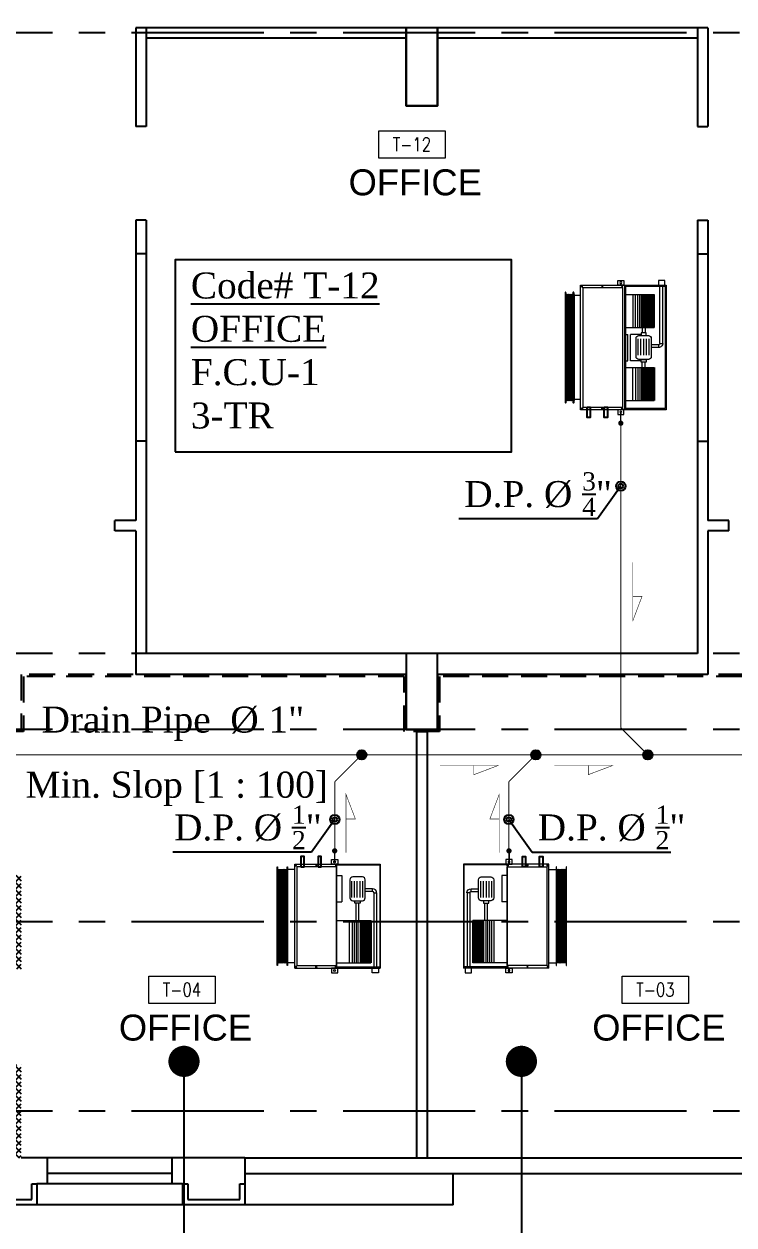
# Model space of a CAD drawing. Extents: x -711 to 2784, y 81 to 852.
# Drawn here: x -677.7 to -670.88, y 208.92 to 220.47 of the extents above; entities that cross this region are included whole.
import ezdxf
from ezdxf.enums import TextEntityAlignment as Align

# ---------------------------------------------------------------- set-up
doc = ezdxf.new("R2010")
doc.units = 0
doc.header["$MEASUREMENT"] = 0
for name, pattern in [('CENTERX2', [101.6, 63.5, -12.7, 12.7, -12.7]), ('DASHDOT', [1, 0.5, -0.25, 0, -0.25]), ('HIDDEN', [0.375, 0.25, -0.125]), ('HIDDEN-Z', [3, 2, -1])]:
    doc.linetypes.add(name, pattern=pattern)
for name, color, linetype in [('01_AC-EQUIP', 206, 'Continuous'), ('AXIS', 1, 'CENTERX2'), ('CH.W.PIPING TEXT', 4, 'Continuous'), ('COL', 2, 'Continuous'), ('COLHATCH', 5, 'Continuous'), ('DRAIN PIPE', 4, 'Continuous'), ('elev', 2, 'Continuous'), ('ELEV1', 7, 'Continuous'), ('FASEL', 253, 'Continuous'), ('M-CH-WP-R', 40, 'HIDDEN-Z'), ('M-CH-WP-S', 142, 'Continuous'), ('M-EQBMNT', 21, 'Continuous'), ('METAL-EDGE', 253, 'Continuous'), ('WALL', 4, 'Continuous'), ('WIN', 5, 'Continuous'), ('ZONE TEXT', 73, 'Continuous')]:
    doc.layers.add(name, color=color, linetype=linetype)
doc.layers.add('A-SYMB-RMNU', color=4, linetype='Continuous', lineweight=9)
doc.styles.add('AC', font='romans.shx', dxfattribs={"height": 0.2})
doc.styles.add('ARABY', font='sosa.shx')
doc.styles.add('ROMANS-TITLE', font='ROMANS.shx', dxfattribs={"width": 0.8})
doc.dimstyles.new('IHAB', dxfattribs={"dimscale": 0, "dimtxt": 0.15, "dimasz": 0.09, "dimexe": 0.18, "dimexo": 0.0625, "dimgap": 0, "dimtad": 0, "dimtih": 1, "dimtoh": 1, "dimzin": 0, "dimdsep": 46, "dimtxsty": 'ARABY', "dimcen": 0.03, "dimse1": 1, "dimse2": 1, "dimclrd": 36, "dimclrt": 42, "dimadec": 0, "dimazin": 0, "dimtfac": 1, "dimtmove": 1, "dimatfit": 3, "dimldrblk": 'ORIGIN', "dimfxl": 1, "dimtolj": 1, "dimtzin": 0, "dimarcsym": 0})

# ---------------------------------------------------------------- blocks, each defined once
blk = doc.blocks.new('A$C069E27EC')
at = {"layer": '01_AC-EQUIP', "color": 2, "linetype": 'Continuous'}
for p, q in [((0, 0), (0, -130)), ((1, 0.3), (0.5, -1.3)), ((1, 0.3), (1.5, -1.3)), ((2, 0.3), (1.5, -1.3)), ((2, 0.3), (2.5, -1.3)), ((3, 0.3), (2.5, -1.3)), ((3, 0.3), (3.6, -1.3)), ((4.1, 0.3), (3.6, -1.3)), ((4.1, 0.3), (4.6, -1.3)), ((5.1, 0.3), (4.6, -1.3)), ((5.1, 0.3), (5.6, -1.3)), ((6.1, 0.3), (5.6, -1.3)), ((6.1, 0.3), (6.6, -1.3)), ((7.1, 0.3), (6.6, -1.3)), ((7.1, 0.3), (7.6, -1.3)), ((8.1, 0.3), (7.6, -1.3)), ((8.1, 0.3), (8.6, -1.3)), ((9.2, 0.3), (8.6, -1.3)), ((9.2, 0.3), (9.7, -1.3)), ((1.5, -128.7), (1.5, -1.3)), ((2.5, -128.7), (2.5, -1.3)), ((3.6, -128.7), (3.6, -1.3)), ((4.6, -128.7), (4.6, -1.3)), ((5.6, -128.7), (5.6, -1.3)), ((6.6, -128.7), (6.6, -1.3)), ((7.6, -128.7), (7.6, -1.3)), ((8.6, -128.7), (8.6, -1.3)), ((1, -130.3), (0.5, -128.7)), ((1, -130.3), (1.5, -128.7)), ((2, -130.3), (1.5, -128.7)), ((2, -130.3), (2.5, -128.7)), ((3, -130.3), (2.5, -128.7)), ((3, -130.3), (3.6, -128.7)), ((4.1, -130.3), (3.6, -128.7)), ((4.1, -130.3), (4.6, -128.7)), ((5.1, -130.3), (4.6, -128.7)), ((5.1, -130.3), (5.6, -128.7)), ((6.1, -130.3), (5.6, -128.7)), ((6.1, -130.3), (6.6, -128.7)), ((7.1, -130.3), (6.6, -128.7)), ((7.1, -130.3), (7.6, -128.7)), ((8.1, -130.3), (7.6, -128.7)), ((8.1, -130.3), (8.6, -128.7)), ((9.2, -130.3), (8.6, -128.7)), ((9.2, -130.3), (9.7, -128.7))]:
    blk.add_line(p, q, dxfattribs=at)
for points in [[(0, 2.5), (0.5, 2.5), (0.5, -132.5), (0, -132.5)], [(9.7, 2.5), (10.2, 2.5), (10.2, -132.5), (9.7, -132.5)]]:
    blk.add_lwpolyline(points, close=True, dxfattribs=at)
blk = doc.blocks.new('A$C7CD32F90')
at = {"layer": '01_AC-EQUIP', "color": 1, "lineweight": 20}
for p, q in [((0.599, -0.074), (0.599, -0.145)), ((0.626, -0.074), (0.599, -0.074)), ((0.626, -0.074), (0.626, -0.145)), ((0.639, -0.035), (1.2, -0.035)), ((0.639, -0.061), (0.639, -0.035)), ((0.639, -0.061), (1.2, -0.061)), ((0.089, -0.4), (0.089, -0.116)), ((0.408, -0.116), (0.089, -0.116)), ((0.408, -0.117), (0.089, -0.117)), ((0.408, -0.119), (0.089, -0.119)), ((0.408, -0.122), (0.089, -0.122)), ((0.408, -0.125), (0.089, -0.125)), ((0.408, -0.128), (0.089, -0.128)), ((0.408, -0.132), (0.089, -0.132)), ((0.408, -0.136), (0.089, -0.136)), ((0.408, -0.141), (0.089, -0.141)), ((0.408, -0.148), (0.089, -0.148)), ((0.408, -0.155), (0.089, -0.155)), ((0.408, -0.164), (0.089, -0.164)), ((0.408, -0.173), (0.089, -0.173)), ((0.408, -0.183), (0.089, -0.183)), ((0.408, -0.193), (0.089, -0.193)), ((0.408, -0.201), (0.089, -0.201)), ((0.408, -0.209), (0.089, -0.209)), ((0.408, -0.219), (0.089, -0.219)), ((0.408, -0.229), (0.089, -0.229)), ((0.408, -0.4), (0.408, -0.116)), ((0.408, -0.204), (0.46, -0.204)), ((0.683, -0.168), (0.526, -0.168)), ((0.683, -0.194), (0.526, -0.194)), ((0.683, -0.221), (0.526, -0.221)), ((0.791, -0.204), (0.739, -0.204)), ((0.791, -0.4), (0.791, -0.116)), ((0.791, -0.116), (1.11, -0.116)), ((0.791, -0.117), (1.11, -0.117)), ((0.791, -0.119), (1.11, -0.119)), ((0.791, -0.122), (1.11, -0.122)), ((0.791, -0.125), (1.11, -0.125)), ((0.791, -0.128), (1.11, -0.128)), ((0.791, -0.132), (1.11, -0.132)), ((0.791, -0.136), (1.11, -0.136)), ((0.791, -0.141), (1.11, -0.141)), ((0.791, -0.148), (1.11, -0.148)), ((0.791, -0.155), (1.11, -0.155)), ((0.791, -0.164), (1.11, -0.164)), ((0.791, -0.173), (1.11, -0.173)), ((0.791, -0.183), (1.11, -0.183)), ((0.791, -0.193), (1.11, -0.193)), ((0.791, -0.201), (1.11, -0.201)), ((0.791, -0.209), (1.11, -0.209)), ((0.791, -0.219), (1.11, -0.219)), ((0.791, -0.229), (1.11, -0.229)), ((1.11, -0.4), (1.11, -0.116)), ((0.408, -0.239), (0.089, -0.239)), ((0.408, -0.255), (0.089, -0.255)), ((0.408, -0.275), (0.089, -0.275)), ((0.408, -0.295), (0.089, -0.295)), ((0.089, -0.321), (0.408, -0.321)), ((0.408, -0.231), (0.46, -0.231)), ((0.472, -0.243), (0.472, -0.343)), ((0.472, -0.343), (0.726, -0.343)), ((0.683, -0.248), (0.526, -0.248)), ((0.683, -0.274), (0.526, -0.274)), ((0.726, -0.243), (0.726, -0.343)), ((0.791, -0.231), (0.739, -0.231)), ((0.791, -0.239), (1.11, -0.239)), ((0.791, -0.255), (1.11, -0.255)), ((0.791, -0.275), (1.11, -0.275)), ((0.791, -0.295), (1.11, -0.295)), ((1.11, -0.321), (0.791, -0.321)), ((0.022, -0.425), (0.001, -0.425)), ((0.011, -0.418), (0.011, -0.432)), ((0.472, -0.37), (0.726, -0.37)), ((0.472, -0.4), (0.472, -0.37)), ((0.726, -0.4), (0.726, -0.37)), ((1.178, -0.425), (1.199, -0.425)), ((1.189, -0.418), (1.189, -0.432)), ((0.022, -0.615), (0.001, -0.615)), ((0.011, -0.608), (0.011, -0.622)), ((1.178, -0.615), (1.199, -0.615)), ((1.189, -0.608), (1.189, -0.622)), ((0.011, -0.803), (0.011, -0.817)), ((1.189, -0.803), (1.189, -0.817)), ((0.022, -0.81), (0.001, -0.81)), ((0.1, -0.824), (0.1, -0.89)), ((1.1, -0.824), (1.1, -0.89)), ((1.178, -0.81), (1.199, -0.81))]:
    blk.add_line(p, q, dxfattribs=at)
at = {"layer": '01_AC-EQUIP', "color": 1, "linetype": 'DASHDOT', "lineweight": 20}
for p, q in [((0.408, -0.193), (0.089, -0.193)), ((0.791, -0.193), (1.11, -0.193))]:
    blk.add_line(p, q, dxfattribs=at)
at = {"layer": '01_AC-EQUIP', "color": 4, "lineweight": 20}
blk.add_line((-0.128, -0.438), (-0.023, -0.438), dxfattribs=at)
at = {"layer": '01_AC-EQUIP', "color": 1, "lineweight": 20}
for points in [[(0, -0.4), (1.2, -0.4), (1.2, 0), (0, 0)], [(0.012, -0.388), (1.188, -0.388), (1.188, -0.012), (0.012, -0.012)], [(1.244, -0.076), (1.2, -0.076), (1.2, -0.016), (1.244, -0.016)], [(0.485, -0.193), (0.46, -0.193), (0.46, -0.243), (0.485, -0.243)], [(0.714, -0.193), (0.739, -0.193), (0.739, -0.243), (0.714, -0.243)], [(-0.044, -0.407), (0, -0.407), (0, -0.467), (-0.044, -0.467)], [(1.2, -0.4), (0, -0.4), (0, -0.824), (1.2, -0.824)], [(1.175, -0.42), (0.024, -0.42), (0.024, -0.8), (1.175, -0.8)], [(1.244, -0.407), (1.2, -0.407), (1.2, -0.467), (1.244, -0.467)]]:
    blk.add_lwpolyline(points, close=True, dxfattribs=at)
blk.add_lwpolyline([(0.687, -0.145), (0.511, -0.145, 0.414214), (0.485, -0.171), (0.485, -0.264, 0.414214), (0.511, -0.291), (0.687, -0.291, 0.414214), (0.714, -0.264), (0.714, -0.171, 0.414214)], format="xyb", close=True, dxfattribs=at)
at = {"layer": '01_AC-EQUIP', "color": 4, "lineweight": 20, "const_width": 0.0252}
blk.add_lwpolyline([(-0.126, -0.45, 1), (-0.131, -0.425, 1)], format="xyb", close=True, dxfattribs=at)
at = {"layer": '01_AC-EQUIP', "color": 1, "lineweight": 20}
for centre in [(-0.023, -0.438), (1.223, -0.438)]:
    blk.add_circle(centre, 0.00932, dxfattribs=at)
for radius in [0.0399, 0.0133]:
    blk.add_arc((0.639, -0.074), radius, 90.0006, 180.0006, dxfattribs=at)
at = {"layer": '01_AC-EQUIP', "color": 1, "lineweight": 20, "extrusion": (0, 0, -1)}
for centre, major_axis, start_param, end_param in [((0.011, -0.425), (-0.00827, 0), -1.570796, 4.712389), ((0.011, -0.425), (-0.0047, 0), 3.141593, 9.424778), ((0.011, -0.615), (-0.00827, 0), -1.570796, 4.712389), ((0.011, -0.615), (-0.0047, 0), 3.141593, 9.424778), ((0.011, -0.81), (-0.00827, 0), -1.570796, 4.712389), ((0.011, -0.81), (-0.0047, 0), 3.141593, 9.424778)]:
    blk.add_ellipse(centre, major_axis=major_axis, ratio=0.646018, start_param=start_param, end_param=end_param, dxfattribs=at)
at = {"layer": '01_AC-EQUIP', "color": 1, "lineweight": 20}
for centre, major_axis, start_param, end_param in [((1.189, -0.425), (0.00827, 0), -1.570796, 4.712389), ((1.189, -0.425), (0.0047, 0), 3.141593, 9.424778), ((1.189, -0.615), (0.00827, 0), -1.570796, 4.712389), ((1.189, -0.615), (0.0047, 0), 3.141593, 9.424778), ((1.189, -0.81), (0.00827, 0), -1.570796, 4.712389), ((1.189, -0.81), (0.0047, 0), 3.141593, 9.424778)]:
    blk.add_ellipse(centre, major_axis=major_axis, ratio=0.646018, start_param=start_param, end_param=end_param, dxfattribs=at)
at = {"layer": 'M-CH-WP-R', "color": 6, "linetype": 'ByBlock', "ltscale": 1.5}
blk.add_lwpolyline([(0.025, -0.762), (0.025, -0.732), (-0.075, -0.732), (-0.075, -0.762)], close=True, dxfattribs=at)
at = {"layer": 'M-CH-WP-S', "color": 5, "linetype": 'ByBlock', "ltscale": 1.5}
blk.add_lwpolyline([(0.025, -0.597), (0.025, -0.567), (-0.075, -0.567), (-0.075, -0.597)], close=True, dxfattribs=at)
at = {"layer": 'M-EQBMNT', "color": 21, "linetype": 'ByBlock', "ltscale": 1.5}
for p, q in [((0.408, -0.116), (0.089, -0.116)), ((0.791, -0.116), (1.11, -0.116))]:
    blk.add_line(p, q, dxfattribs=at)
at = {"layer": '01_AC-EQUIP', "color": 1, "lineweight": 20, "xscale": 0.00784765227677817, "yscale": 0.00784765227677817, "zscale": 0.00784765227677817, "rotation": 270}
blk.add_blockref('A$C069E27EC', (1.11, -0.89), dxfattribs=at)
blk = doc.blocks.new('A$C224F6469')
at = {"layer": '01_AC-EQUIP', "color": 1, "lineweight": 20}
for p, q in [((0, 0), (1, 0)), ((0, -0.82), (0, 0)), ((1, -0.82), (1, 0)), ((0.007, -0.004), (0.988, -0.004)), ((0.007, -0.42), (0.007, -0.004)), ((0.236, -0.074), (0.236, -0.145)), ((0.263, -0.074), (0.236, -0.074)), ((0.263, -0.074), (0.263, -0.145)), ((0.276, -0.035), (1, -0.035)), ((0.276, -0.061), (0.276, -0.035)), ((0.276, -0.061), (1, -0.061)), ((0.541, -0.42), (0.541, -0.09)), ((0.541, -0.09), (0.949, -0.09)), ((0.541, -0.092), (0.949, -0.092)), ((0.541, -0.094), (0.949, -0.094)), ((0.541, -0.096), (0.949, -0.096)), ((0.541, -0.099), (0.949, -0.099)), ((0.541, -0.103), (0.949, -0.103)), ((0.541, -0.106), (0.949, -0.106)), ((0.541, -0.11), (0.949, -0.11)), ((0.541, -0.115), (0.949, -0.115)), ((0.949, -0.42), (0.949, -0.09)), ((0.988, -0.42), (0.988, -0.004)), ((0.32, -0.168), (0.163, -0.168)), ((0.32, -0.194), (0.163, -0.194)), ((0.32, -0.221), (0.163, -0.221)), ((0.541, -0.204), (0.376, -0.204)), ((0.541, -0.122), (0.949, -0.122)), ((0.541, -0.129), (0.949, -0.129)), ((0.541, -0.138), (0.949, -0.138)), ((0.541, -0.148), (0.949, -0.148)), ((0.541, -0.158), (0.949, -0.158)), ((0.541, -0.168), (0.949, -0.168)), ((0.541, -0.175), (0.949, -0.175)), ((0.541, -0.184), (0.949, -0.184)), ((0.541, -0.194), (0.949, -0.194)), ((0.541, -0.214), (0.949, -0.214)), ((0.541, -0.23), (0.949, -0.23)), ((0.32, -0.248), (0.163, -0.248)), ((0.32, -0.274), (0.163, -0.274)), ((0.541, -0.231), (0.376, -0.231)), ((0.541, -0.25), (0.949, -0.25)), ((0.541, -0.27), (0.949, -0.27)), ((0.949, -0.295), (0.541, -0.295)), ((0, -0.42), (1, -0.42)), ((0.022, -0.425), (0.001, -0.425)), ((0.011, -0.418), (0.011, -0.432)), ((0.109, -0.37), (0.363, -0.37)), ((0.109, -0.42), (0.109, -0.37)), ((0.363, -0.42), (0.363, -0.37)), ((0.978, -0.425), (0.999, -0.425)), ((0.989, -0.418), (0.989, -0.432)), ((0.022, -0.615), (0.001, -0.615)), ((0.011, -0.608), (0.011, -0.622)), ((0.978, -0.615), (0.999, -0.615)), ((0.989, -0.608), (0.989, -0.622)), ((0.011, -0.803), (0.011, -0.817)), ((0.989, -0.803), (0.989, -0.817)), ((1, -0.82), (0, -0.82)), ((0.022, -0.81), (0.001, -0.81)), ((0.05, -0.82), (0.05, -0.89)), ((0.95, -0.82), (0.95, -0.89)), ((0.978, -0.81), (0.999, -0.81))]:
    blk.add_line(p, q, dxfattribs=at)
at = {"layer": '01_AC-EQUIP', "color": 1, "linetype": 'DASHDOT', "lineweight": 20}
blk.add_line((0.541, -0.168), (0.949, -0.168), dxfattribs=at)
at = {"layer": '01_AC-EQUIP', "color": 4, "lineweight": 20}
blk.add_line((-0.128, -0.438), (-0.023, -0.438), dxfattribs=at)
at = {"layer": '01_AC-EQUIP', "color": 2, "lineweight": 20}
for p, q in [((0.047, -0.9), (0.063, -0.895)), ((0.047, -0.9), (0.063, -0.905)), ((0.047, -0.91), (0.063, -0.905)), ((0.047, -0.91), (0.063, -0.915)), ((0.047, -0.92), (0.063, -0.915)), ((0.047, -0.92), (0.063, -0.925)), ((0.063, -0.905), (0.937, -0.905)), ((0.063, -0.915), (0.937, -0.915)), ((0.953, -0.9), (0.937, -0.895)), ((0.953, -0.9), (0.937, -0.905)), ((0.953, -0.91), (0.937, -0.905)), ((0.953, -0.91), (0.937, -0.915)), ((0.953, -0.92), (0.937, -0.915)), ((0.953, -0.92), (0.937, -0.925)), ((0.047, -0.931), (0.063, -0.925)), ((0.047, -0.931), (0.063, -0.936)), ((0.047, -0.941), (0.063, -0.936)), ((0.047, -0.941), (0.063, -0.946)), ((0.047, -0.951), (0.063, -0.946)), ((0.047, -0.951), (0.063, -0.956)), ((0.047, -0.961), (0.063, -0.956)), ((0.047, -0.961), (0.063, -0.966)), ((0.047, -0.971), (0.063, -0.966)), ((0.047, -0.971), (0.063, -0.976)), ((0.047, -0.981), (0.063, -0.976)), ((0.047, -0.981), (0.063, -0.987)), ((0.063, -0.925), (0.937, -0.925)), ((0.063, -0.936), (0.937, -0.936)), ((0.063, -0.946), (0.937, -0.946)), ((0.063, -0.956), (0.937, -0.956)), ((0.063, -0.966), (0.937, -0.966)), ((0.063, -0.976), (0.937, -0.976)), ((0.953, -0.931), (0.937, -0.925)), ((0.953, -0.931), (0.937, -0.936)), ((0.953, -0.941), (0.937, -0.936)), ((0.953, -0.941), (0.937, -0.946)), ((0.953, -0.951), (0.937, -0.946)), ((0.953, -0.951), (0.937, -0.956)), ((0.953, -0.961), (0.937, -0.956)), ((0.953, -0.961), (0.937, -0.966)), ((0.953, -0.971), (0.937, -0.966)), ((0.953, -0.971), (0.937, -0.976)), ((0.953, -0.981), (0.937, -0.976)), ((0.953, -0.981), (0.937, -0.987))]:
    blk.add_line(p, q, dxfattribs=at)
at = {"layer": '01_AC-EQUIP', "color": 1, "lineweight": 20}
for points in [[(1.044, -0.076), (1, -0.076), (1, -0.016), (1.044, -0.016)], [(0.351, -0.193), (0.376, -0.193), (0.376, -0.243), (0.351, -0.243)], [(-0.044, -0.407), (0, -0.407), (0, -0.467), (-0.044, -0.467)], [(0.025, -0.8), (0.975, -0.8), (0.975, -0.42), (0.025, -0.42)], [(1.044, -0.407), (1, -0.407), (1, -0.467), (1.044, -0.467)]]:
    blk.add_lwpolyline(points, close=True, dxfattribs=at)
blk.add_lwpolyline([(0.324, -0.145), (0.149, -0.145, 0.414214), (0.122, -0.171), (0.122, -0.264, 0.414214), (0.149, -0.291), (0.324, -0.291, 0.414214), (0.351, -0.264), (0.351, -0.171, 0.414214)], format="xyb", close=True, dxfattribs=at)
at = {"layer": '01_AC-EQUIP', "color": 4, "lineweight": 20, "const_width": 0.0252}
blk.add_lwpolyline([(-0.126, -0.45, 1), (-0.131, -0.425, 1)], format="xyb", close=True, dxfattribs=at)
at = {"layer": '01_AC-EQUIP', "color": 2, "lineweight": 20}
for points in [[(0.975, -0.89), (0.975, -0.895), (0.025, -0.895), (0.025, -0.89)], [(0.975, -0.987), (0.975, -0.992), (0.025, -0.992), (0.025, -0.987)]]:
    blk.add_lwpolyline(points, close=True, dxfattribs=at)
at = {"layer": '01_AC-EQUIP', "color": 1, "lineweight": 20}
for centre in [(-0.023, -0.438), (1.023, -0.438)]:
    blk.add_circle(centre, 0.00932, dxfattribs=at)
for radius in [0.0399, 0.0133]:
    blk.add_arc((0.276, -0.074), radius, 90.0006, 180.0006, dxfattribs=at)
at = {"layer": '01_AC-EQUIP', "color": 1, "lineweight": 20, "extrusion": (0, 0, -1)}
for centre, major_axis, start_param, end_param in [((0.011, -0.425), (-0.00827, 0), -1.570796, 4.712389), ((0.011, -0.425), (-0.0047, 0), 3.141593, 9.424778), ((0.011, -0.615), (-0.00827, 0), -1.570796, 4.712389), ((0.011, -0.615), (-0.0047, 0), 3.141593, 9.424778), ((0.011, -0.81), (-0.00827, 0), -1.570796, 4.712389), ((0.011, -0.81), (-0.0047, 0), 3.141593, 9.424778)]:
    blk.add_ellipse(centre, major_axis=major_axis, ratio=0.646018, start_param=start_param, end_param=end_param, dxfattribs=at)
at = {"layer": '01_AC-EQUIP', "color": 1, "lineweight": 20}
for centre, major_axis, start_param, end_param in [((0.989, -0.425), (0.00827, 0), -1.570796, 4.712389), ((0.989, -0.425), (0.0047, 0), 3.141593, 9.424778), ((0.989, -0.615), (0.00827, 0), -1.570796, 4.712389), ((0.989, -0.615), (0.0047, 0), 3.141593, 9.424778), ((0.989, -0.81), (0.00827, 0), -1.570796, 4.712389), ((0.989, -0.81), (0.0047, 0), 3.141593, 9.424778)]:
    blk.add_ellipse(centre, major_axis=major_axis, ratio=0.646018, start_param=start_param, end_param=end_param, dxfattribs=at)
at = {"layer": 'M-CH-WP-R', "color": 6, "linetype": 'ByBlock', "ltscale": 1.5}
blk.add_lwpolyline([(0.025, -0.762), (0.025, -0.732), (-0.075, -0.732), (-0.075, -0.762)], close=True, dxfattribs=at)
at = {"layer": 'M-CH-WP-S', "color": 5, "linetype": 'ByBlock', "ltscale": 1.5}
blk.add_lwpolyline([(0.025, -0.597), (0.025, -0.567), (-0.075, -0.567), (-0.075, -0.597)], close=True, dxfattribs=at)
at = {"layer": 'M-EQBMNT', "color": 21, "linetype": 'ByBlock', "ltscale": 1.5}
blk.add_line((0.541, -0.09), (0.949, -0.09), dxfattribs=at)
blk = doc.blocks.new('A-ROOM')
at = {"layer": 'A-SYMB-RMNU'}
blk.add_lwpolyline([(-425, 175), (425, 175), (425, -175), (-425, -175)], close=True, dxfattribs=at)
at = {"layer": 'A-SYMB-RMNU', "style": 'ROMANS-TITLE', "width": 0.8}
blk.add_attdef('ROOM-NO', text='', height=175, dxfattribs=at).set_placement((0, 0), align=Align.MIDDLE)
blk = doc.blocks.new('DOT')
at = {"color": 0, "linetype": 'ByBlock'}
blk.add_line((-0.5, 0), (-1, 0), dxfattribs=at)
at = {"color": 0, "linetype": 'ByBlock', "const_width": 0.5}
blk.add_lwpolyline([(-0.25, 0, 1), (0.25, 0, 1)], format="xyb", close=True, dxfattribs=at)

msp = doc.modelspace()

# ---------------------------------------------------------------- hatches: boundary and pattern name
at = {"layer": 'COLHATCH', "linetype": 'Continuous'}
h = msp.add_hatch(dxfattribs=at)
h.set_pattern_fill('_USER', color=252, scale=0.05, angle=45, style=0, double=1, pattern_type=0)
h.set_pattern_definition([(45, (-481.988946, 53.687133), (-0.035355339, 0.035355339), []), (135, (-481.988946, 53.687133), (-0.035355339, -0.035355339), [])])
h.paths.add_polyline_path([(-661.549, 231.267), (-661.849, 231.267), (-661.849, 230.367), (-661.549, 230.367)])
h.paths.add_polyline_path([(-659.549, 231.267), (-660.349, 231.267), (-660.349, 230.967), (-659.549, 230.967)])
h.paths.add_polyline_path([(-657.599, 229.267), (-657.899, 229.267), (-657.899, 228.667), (-657.599, 228.667)])
h.paths.add_polyline_path([(-657.199, 225.687), (-657.999, 225.687), (-657.999, 225.387), (-657.199, 225.387)])
h.paths.add_polyline_path([(-659.749, 225.687), (-660.549, 225.687), (-660.549, 225.387), (-659.749, 225.387)])
h.paths.add_polyline_path([(-659.649, 220.637), (-660.549, 220.637), (-660.549, 220.337), (-659.649, 220.337)])
h.paths.add_polyline_path([(-657.199, 220.687), (-657.999, 220.687), (-657.999, 220.387), (-657.199, 220.387)])
h.paths.add_polyline_path([(-659.456, 214.417), (-660.556, 214.417), (-660.556, 214.117), (-659.703, 214.117, -0.011587), (-659.719, 213.431), (-659.47, 213.421, 0.01656)])
h.paths.add_polyline_path([(-659.651, 211.687), (-659.904, 211.687, -0.040808), (-660.493, 209.348), (-660.256, 209.267, 0.04151)])
h.paths.add_polyline_path([(-661.549, 212.287), (-661.849, 212.287), (-661.849, 211.387), (-661.549, 211.387)])
h.paths.add_polyline_path([(-665.679, 212.287), (-666.079, 212.287), (-666.079, 211.387), (-665.679, 211.387)])
h.paths.add_polyline_path([(-669.479, 212.287), (-669.929, 212.287), (-669.929, 211.387), (-669.479, 211.387)])
h.paths.add_polyline_path([(-669.729, 210.467), (-670.029, 210.467), (-670.029, 209.567), (-669.729, 209.567)])
h.paths.add_polyline_path([(-677.729, 212.287), (-678.029, 212.287), (-678.029, 211.387), (-677.729, 211.387)])
h.paths.add_polyline_path([(-677.729, 210.467), (-678.029, 210.467), (-678.029, 209.567), (-677.729, 209.567)])
h.paths.add_polyline_path([(-685.729, 212.287), (-686.029, 212.287), (-686.029, 211.387), (-685.729, 211.387)])
h.paths.add_polyline_path([(-685.729, 210.467), (-686.029, 210.467), (-686.029, 209.567), (-685.729, 209.567)])
h.paths.add_polyline_path([(-693.829, 212.287), (-694.279, 212.287), (-694.279, 211.387), (-693.828, 211.387)])
h.paths.add_polyline_path([(-693.729, 210.467), (-694.029, 210.467), (-694.029, 209.567), (-693.729, 209.567)])
h.paths.add_polyline_path([(-697.679, 212.287), (-698.079, 212.287), (-698.079, 211.387), (-697.679, 211.387)])
h.paths.add_polyline_path([(-701.909, 212.287), (-702.209, 212.287), (-702.209, 211.387), (-701.909, 211.387)])
h.paths.add_polyline_path([(-703.201, 214.417), (-704.301, 214.417, 0.01656), (-704.288, 213.421), (-704.039, 213.431, -0.011587), (-704.054, 214.117), (-703.201, 214.117)])
h.paths.add_polyline_path([(-703.854, 211.687), (-704.107, 211.687, 0.04151), (-703.502, 209.267), (-703.265, 209.348, -0.040808)])
h.paths.add_polyline_path([(-703.209, 220.637), (-704.109, 220.637), (-704.109, 220.337), (-703.209, 220.337)])
h.paths.add_polyline_path([(-705.759, 220.687), (-706.559, 220.687), (-706.559, 220.387), (-705.759, 220.387)])
h.paths.add_polyline_path([(-705.759, 225.687), (-706.559, 225.687), (-706.559, 225.387), (-705.759, 225.387)])
h.paths.add_polyline_path([(-703.209, 225.687), (-704.009, 225.687), (-704.009, 225.387), (-703.209, 225.387)])
h.paths.add_polyline_path([(-705.859, 229.267), (-706.159, 229.267), (-706.159, 228.667), (-705.859, 228.667)])
h.paths.add_polyline_path([(-703.409, 231.267), (-704.209, 231.267), (-704.209, 230.967), (-703.409, 230.967)])
h.paths.add_polyline_path([(-701.909, 231.267), (-702.209, 231.267), (-702.209, 230.367), (-701.909, 230.367)])
h.paths.add_polyline_path([(-697.629, 231.267), (-698.029, 231.267), (-698.029, 230.367), (-697.629, 230.367)])
h.paths.add_polyline_path([(-693.829, 231.267), (-694.279, 231.267), (-694.279, 230.367), (-693.829, 230.367)])
h.paths.add_polyline_path([(-684.479, 233.467), (-684.779, 233.467), (-684.779, 232.867), (-684.479, 232.867)])
h.paths.add_polyline_path([(-684.479, 230.967), (-679.379, 230.967), (-679.379, 229.517), (-679.079, 229.517), (-679.079, 231.267), (-684.779, 231.267), (-684.779, 229.517), (-684.479, 229.517)])
h.paths.add_polyline_path([(-677.729, 233.467), (-678.029, 233.467), (-678.029, 232.867), (-677.729, 232.867)])
h.paths.add_polyline_path([(-677.729, 230.117), (-678.029, 230.117), (-678.029, 229.517), (-677.729, 229.517)])
h.paths.add_polyline_path([(-669.479, 231.267), (-669.929, 231.267), (-669.929, 230.367), (-669.479, 230.367)])
at = {"layer": 'DRAIN PIPE', "linetype": 'Continuous'}
for points in [[(-674.502, 213.445, 1), (-674.412, 213.445, 1)], [(-672.828, 213.445, 1), (-672.738, 213.445, 1)], [(-671.752, 213.445, 1), (-671.663, 213.445, 1)], [(-671.752, 213.445, 1), (-671.663, 213.445, 1)]]:
    msp.add_hatch(color=2, dxfattribs=at).paths.add_polyline_path(points)

# ---------------------------------------------------------------- linework, layer by layer
at = {"layer": 'AXIS', "color": 252, "linetype": 'CENTERX2', "ltscale": 0.02}
for p, q in [((-655.078, 220.387), (-708.68, 220.387)), ((-655.078, 214.417), (-708.68, 214.417)), ((-655.078, 213.687), (-708.68, 213.687)), ((-655.078, 211.837), (-708.68, 211.837)), ((-655.078, 210.017), (-708.68, 210.017))]:
    msp.add_line(p, q, dxfattribs=at)
at = {"layer": 'CH.W.PIPING TEXT', "color": 34, "linetype": 'Continuous'}
msp.add_lwpolyline([(-676.25, 216.357), (-673.017, 216.357), (-673.017, 218.205), (-676.25, 218.205)], close=True, dxfattribs=at)
at = {"layer": 'COL', "color": 252, "linetype": 'Continuous'}
for points in [[(-673.729, 220.437), (-674.029, 220.437), (-674.029, 219.687), (-673.729, 219.687)], [(-673.729, 214.417), (-674.029, 214.417), (-674.029, 213.687), (-673.729, 213.687)]]:
    msp.add_lwpolyline(points, close=True, dxfattribs=at)
at = {"layer": 'DRAIN PIPE', "color": 6, "const_width": 0.01}
for points in [[(-671.967, 216.74), (-671.967, 213.704)], [(-671.967, 213.704), (-671.708, 213.445)], [(-679.978, 213.445), (-661.611, 213.445)], [(-674.716, 213.186), (-674.457, 213.445)], [(-673.042, 213.186), (-672.783, 213.445)], [(-674.716, 212.436), (-674.716, 213.186)], [(-673.042, 212.436), (-673.042, 213.186)]]:
    msp.add_lwpolyline(points, dxfattribs=at)
at = {"layer": 'DRAIN PIPE', "color": 2, "linetype": 'Continuous', "const_width": 0.005}
for points in [[(-671.851, 215.295), (-671.851, 214.734), (-671.762, 214.969), (-671.851, 214.969)], [(-673.704, 213.342), (-673.144, 213.342), (-673.379, 213.253), (-673.379, 213.342)], [(-672.604, 213.342), (-672.044, 213.342), (-672.279, 213.253), (-672.279, 213.342)], [(-674.607, 212.502), (-674.607, 213.062), (-674.518, 212.827), (-674.607, 212.827)], [(-673.136, 212.502), (-673.136, 213.062), (-673.225, 212.827), (-673.136, 212.827)]]:
    msp.add_lwpolyline(points, dxfattribs=at)
at = {"layer": 'DRAIN PIPE', "color": 2, "linetype": 'Continuous'}
for centre in [(-674.457, 213.445), (-672.783, 213.445), (-671.708, 213.445), (-671.708, 213.445)]:
    msp.add_circle(centre, 0.0448, dxfattribs=at)
at = {"layer": 'elev', "color": 252}
for p, q in [((-673.579, 209.117), (-673.579, 209.417)), ((-676.179, 209.117), (-677.579, 209.117)), ((-673.579, 209.117), (-675.579, 209.117))]:
    msp.add_line(p, q, dxfattribs=at)
at = {"layer": 'ELEV1'}
msp.add_line((-676.279, 209.317), (-677.479, 209.317), dxfattribs=at)
at = {"layer": 'FASEL', "linetype": 'HIDDEN'}
for points in [[(-670.029, 214.217), (-673.729, 214.217), (-673.729, 213.687), (-674.029, 213.687), (-674.029, 214.217), (-677.729, 214.217), (-677.729, 213.687), (-678.029, 213.687), (-678.029, 214.217), (-680.729, 214.217), (-680.729, 213.687), (-681.029, 213.687), (-681.029, 214.217), (-685.729, 214.217), (-685.729, 213.687), (-686.029, 213.687), (-686.029, 214.217), (-689.729, 214.217), (-689.729, 213.687), (-690.029, 213.687), (-690.029, 214.217), (-693.729, 214.217)], [(-670.049, 214.197), (-673.709, 214.197), (-673.709, 213.667), (-674.049, 213.667), (-674.049, 214.197), (-677.709, 214.197), (-677.709, 213.667), (-678.049, 213.667), (-678.049, 214.197), (-680.709, 214.197), (-680.709, 213.667), (-681.049, 213.667), (-681.049, 214.197), (-685.709, 214.197), (-685.709, 213.667), (-686.049, 213.667), (-686.049, 214.197), (-689.709, 214.197), (-689.709, 213.667), (-690.049, 213.667), (-690.049, 214.197), (-693.709, 214.197)]]:
    msp.add_lwpolyline(points, dxfattribs=at)
at = {"layer": 'METAL-EDGE', "linetype": 'Continuous'}
for p, q in [((-677.629, 209.167), (-677.629, 209.317)), ((-677.629, 209.317), (-677.579, 209.317)), ((-676.179, 209.317), (-676.129, 209.317)), ((-676.129, 209.317), (-676.129, 209.167)), ((-675.629, 209.167), (-675.629, 209.317)), ((-675.629, 209.317), (-675.579, 209.317)), ((-678.129, 209.167), (-677.629, 209.167)), ((-676.129, 209.167), (-675.629, 209.167))]:
    msp.add_line(p, q, dxfattribs=at)
at = {"layer": 'WALL', "color": 252, "linetype": 'Continuous'}
for p, q in [((-676.629, 220.437), (-676.629, 219.487)), ((-676.529, 220.437), (-676.629, 220.437)), ((-676.529, 220.437), (-676.529, 219.487)), ((-674.029, 219.687), (-674.029, 220.437)), ((-673.729, 220.437), (-674.029, 220.437)), ((-673.729, 220.437), (-673.729, 219.687)), ((-671.129, 220.437), (-671.229, 220.437)), ((-671.229, 220.437), (-671.229, 219.487)), ((-671.129, 220.437), (-671.129, 219.487)), ((-673.729, 219.687), (-674.029, 219.687)), ((-676.529, 219.487), (-676.629, 219.487)), ((-671.229, 219.487), (-671.129, 219.487)), ((-676.529, 218.587), (-676.629, 218.587)), ((-676.629, 218.587), (-676.629, 218.262)), ((-676.529, 218.587), (-676.529, 218.262)), ((-671.229, 218.587), (-671.129, 218.587)), ((-671.229, 218.587), (-671.229, 218.262)), ((-671.129, 218.587), (-671.129, 218.262)), ((-676.529, 218.262), (-676.629, 218.262)), ((-671.229, 218.262), (-671.129, 218.262)), ((-676.529, 216.462), (-676.629, 216.462)), ((-676.629, 216.462), (-676.629, 215.697)), ((-676.529, 216.462), (-676.529, 214.417)), ((-671.229, 216.462), (-671.129, 216.462)), ((-671.229, 216.462), (-671.229, 214.417)), ((-671.129, 216.462), (-671.129, 215.697)), ((-676.629, 215.697), (-676.829, 215.697)), ((-676.829, 215.597), (-676.829, 215.697)), ((-670.929, 215.697), (-671.129, 215.697)), ((-670.929, 215.597), (-670.929, 215.697)), ((-676.629, 215.597), (-676.829, 215.597)), ((-676.629, 215.597), (-676.629, 214.217)), ((-671.129, 215.597), (-671.129, 214.217)), ((-670.929, 215.597), (-671.129, 215.597)), ((-671.229, 214.417), (-676.529, 214.417)), ((-674.029, 214.217), (-676.629, 214.217)), ((-674.029, 213.687), (-674.029, 214.217)), ((-671.129, 214.217), (-673.729, 214.217)), ((-673.729, 214.217), (-673.729, 213.687)), ((-673.729, 213.687), (-674.029, 213.687)), ((-673.929, 213.667), (-673.929, 209.567)), ((-673.929, 213.667), (-673.829, 213.667)), ((-673.829, 213.667), (-673.829, 209.567)), ((-677.479, 209.567), (-677.729, 209.567)), ((-677.479, 209.567), (-677.479, 209.317)), ((-675.579, 209.567), (-676.279, 209.567)), ((-676.279, 209.317), (-676.279, 209.567)), ((-675.579, 209.567), (-675.579, 209.117)), ((-673.929, 209.567), (-673.829, 209.567)), ((-677.579, 209.317), (-677.579, 209.117)), ((-677.479, 209.317), (-677.579, 209.317)), ((-676.179, 209.317), (-676.279, 209.317)), ((-676.179, 209.317), (-676.179, 209.117)), ((-677.579, 209.117), (-678.179, 209.117)), ((-675.579, 209.117), (-676.179, 209.117))]:
    msp.add_line(p, q, dxfattribs=at)
at = {"layer": 'WIN', "color": 252}
for p, q in [((-674.029, 220.437), (-676.529, 220.437)), ((-671.229, 220.437), (-673.729, 220.437)), ((-674.029, 220.337), (-676.529, 220.337)), ((-671.229, 220.337), (-673.729, 220.337)), ((-676.629, 218.262), (-676.629, 216.462)), ((-676.529, 218.262), (-676.529, 216.462)), ((-671.229, 218.262), (-671.229, 216.462)), ((-671.129, 218.262), (-671.129, 216.462)), ((-676.279, 209.567), (-677.479, 209.567)), ((-675.579, 209.567), (-670.179, 209.567)), ((-676.279, 209.417), (-677.479, 209.417)), ((-675.579, 209.417), (-670.179, 209.417))]:
    msp.add_line(p, q, dxfattribs=at)

# ---------------------------------------------------------------- block references
at = {"layer": '01_AC-EQUIP', "xscale": -1}
for name, p, rotation in [('A$C7CD32F90', (-671.529, 216.762), 270), ('A$C224F6469', (-673.479, 212.392), 90)]:
    msp.add_blockref(name, p, dxfattribs=dict(at, rotation=rotation))
at = {"layer": '01_AC-EQUIP', "rotation": 270}
msp.add_blockref('A$C224F6469', (-674.279, 212.392), dxfattribs=at)
at = {"layer": 'A-SYMB-RMNU', "xscale": 0.0007500000000391083, "yscale": 0.0007500000000106866, "zscale": 0.00075}
for p, values in [((-673.975, 219.314), {'ROOM-NO': 'T-12'}), ((-676.184, 211.185), {'ROOM-NO': 'T-04'}), ((-671.634, 211.185), {'ROOM-NO': 'T-03'})]:
    msp.add_blockref('A-ROOM', p, dxfattribs=at).add_auto_attribs(values)

# ---------------------------------------------------------------- texts
at = {"layer": 'CH.W.PIPING TEXT', "color": 47, "linetype": 'Continuous', "insert": (-676.099, 216.579), "char_height": 0.25, "width": 3.95146, "attachment_point": 7, "style": 'AC'}
msp.add_mtext('\\A1;{\\fTimes New Roman|b0|i0|c0|p18;\\L\\C3;Code# T-12\\POFFICE\\P\\l\\C256;F.C.U-1\\C34;\\P3-TR}', dxfattribs=at)
at = {"layer": 'DRAIN PIPE', "color": 6, "char_height": 0.25, "width": 10.22534, "attachment_point": 1, "style": 'AC'}
for s, insert in [('\\A1;{\\fTimes New Roman|b0|i0|c0|p18;\\C5;D.P. %%C \\H0.7x;\\S3/4;\\H1.429x;"}', (-673.471, 216.162)), ('\\A1;{\\fTimes New Roman|b0|i0|c0|p18;\\C5;Drain Pipe  %%C 1"}', (-677.534, 213.908)), ('\\A1;{\\fTimes New Roman|b0|i0|c0|p18;\\C5;D.P. %%C \\H0.7x;\\S1/2;\\H1.429x;"}', (-676.26, 212.956)), ('\\A1;{\\fTimes New Roman|b0|i0|c0|p18;\\C5;D.P. %%C \\H0.7x;\\S1/2;\\H1.429x;"}', (-672.765, 212.956))]:
    msp.add_mtext(s, dxfattribs=dict(at, insert=insert))
at = {"layer": 'DRAIN PIPE', "color": 2, "insert": (-677.687, 213.282), "char_height": 0.25, "width": 10.22534, "attachment_point": 1, "style": 'AC'}
msp.add_mtext('\\A1;{\\fTimes New Roman|b0|i0|c0|p18;Min. Slop [1 : 100]}', dxfattribs=at)
at = {"layer": 'ZONE TEXT', "linetype": 'Continuous', "char_height": 0.25, "width": 3.29288, "attachment_point": 1, "style": 'AC'}
for insert in [(-674.583, 219.075), (-676.791, 210.946), (-672.241, 210.946)]:
    msp.add_mtext('{\\fArial|b0|i0|c0|p34;OFFICE}', dxfattribs=dict(at, insert=insert))

# ---------------------------------------------------------------- leaders
at = {"layer": 'CH.W.PIPING TEXT', "color": 47, "linetype": 'Continuous'}
for points in [[(-676.165, 210.496), (-676.165, 206.768)], [(-672.922, 210.496), (-672.922, 206.768)]]:
    msp.add_leader(points, dimstyle='IHAB', override={"dimscale": 1, "dimasz": 0.3, "dimclrd": 47, "dimldrblk": 'DOT'}, dxfattribs=at)
at = {"layer": 'DRAIN PIPE', "color": 6}
for points in [[(-671.967, 216.028), (-672.191, 215.714), (-673.524, 215.714)], [(-674.716, 212.822), (-674.94, 212.508), (-676.273, 212.508)], [(-673.042, 212.822), (-672.817, 212.508), (-671.485, 212.508)]]:
    msp.add_leader(points, dimstyle='IHAB', override={"dimscale": 1, "dimldrblk": 'Origin2'}, dxfattribs=at)

doc.saveas('drawing.dxf')
